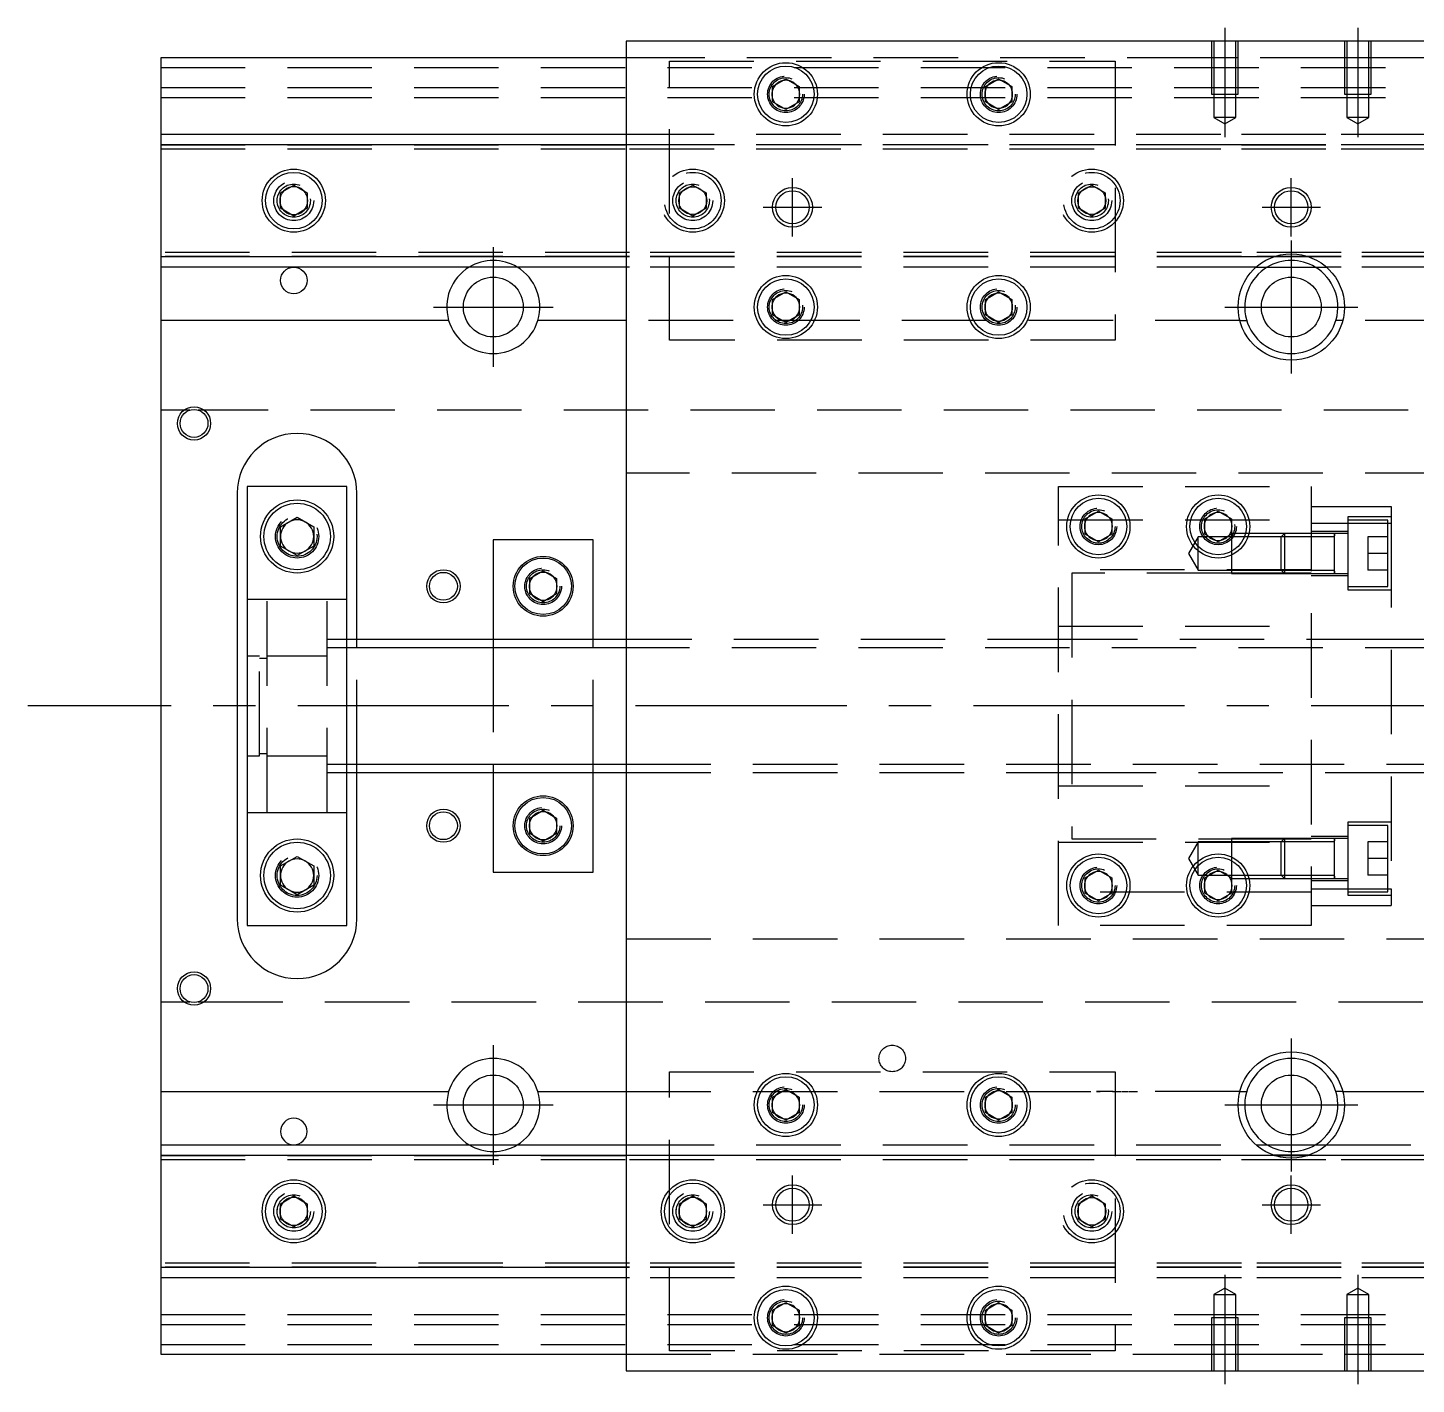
# Model space of a CAD drawing. Extents: x -20 to 572, y -271 to 102.
# Drawn here: x -20 to 188.8, y -102 to 102 of the extents above; entities that cross this region are included whole.
import ezdxf

# ---------------------------------------------------------------- set-up
doc = ezdxf.new("R2010")
doc.units = 0
doc.linetypes.add('CENTER', pattern=[50.8, 31.75, -6.35, 6.35, -6.35])
doc.linetypes.add('DASHED', pattern=[19.05, 12.7, -6.35])
doc.layers.get('0').update_dxf_attribs({"linetype": 'CONTINUOUS'})
doc.layers.add('CENTER', color=1, linetype='CENTER')

msp = doc.modelspace()

# ---------------------------------------------------------------- linework, layer by layer
at = {"color": 7, "linetype": 'CONTINUOUS'}
for p, q in [((270, 100), (70, 100)), ((70, 100), (70, -100)), ((0, 97.5), (0, 86)), ((70, 97.5), (0, 97.5)), ((92, 93.1547), (94, 94.309402)), ((94, 94.309402), (96, 93.1547)), ((124, 93.1547), (126, 94.309402)), ((126, 94.309402), (128, 93.1547)), ((92, 90.8453), (92, 93.1547)), ((96, 93.1547), (96, 90.8453)), ((124, 90.8453), (124, 93.1547)), ((128, 93.1547), (128, 90.8453)), ((94, 89.690598), (92, 90.8453)), ((96, 90.8453), (94, 89.690598)), ((126, 89.690598), (124, 90.8453)), ((128, 90.8453), (126, 89.690598)), ((0, 86), (0, 84.460392)), ((0, 86), (70, 86)), ((0, 84.460392), (0, 67.539608)), ((0, 84.460392), (70, 84.460392)), ((18, 77.1547), (20, 78.309402)), ((20, 78.309402), (22, 77.1547)), ((18, 74.8453), (18, 77.1547)), ((22, 77.1547), (22, 74.8453)), ((20, 73.690598), (18, 74.8453)), ((22, 74.8453), (20, 73.690598)), ((70, 67.539608), (0, 67.539608)), ((0, 67.539608), (0, 66)), ((172.674754, 67.539608), (167.325246, 67.539608)), ((70, 66), (0, 66)), ((0, 66), (0, 58)), ((164.708497, 66), (175.291503, 66)), ((92, 61.1547), (94, 62.309402)), ((92, 58.8453), (92, 61.1547)), ((94, 62.309402), (96, 61.1547)), ((96, 61.1547), (96, 58.8453)), ((124, 61.1547), (126, 62.309402)), ((124, 58.8453), (124, 61.1547)), ((126, 62.309402), (128, 61.1547)), ((128, 61.1547), (128, 58.8453)), ((94, 57.690598), (92, 58.8453)), ((96, 58.8453), (94, 57.690598)), ((126, 57.690598), (124, 58.8453)), ((128, 58.8453), (126, 57.690598)), ((43.291796, 58), (0, 58)), ((0, 58), (0, -58)), ((70, 58), (56.708204, 58)), ((162.254033, 58), (163.291796, 58)), ((177.745967, 58), (176.708204, 58)), ((11.5, 32), (11.5, -32)), ((28, 33), (13, 33)), ((13, 33), (13, -33)), ((28, -33), (28, 33)), ((29.5, 10), (29.5, 32)), ((139, 28.1547), (141, 29.309402)), ((141, 29.309402), (143, 28.1547)), ((157, 28.1547), (159, 29.309402)), ((159, 29.309402), (161, 28.1547)), ((18, 26.943376), (20.5, 28.386752)), ((20.5, 28.386752), (23, 26.943376)), ((139, 25.8453), (139, 28.1547)), ((143, 28.1547), (143, 25.8453)), ((157, 25.8453), (157, 28.1547)), ((161, 28.1547), (161, 25.8453)), ((18, 24.056624), (18, 26.943376)), ((23, 26.943376), (23, 24.056624)), ((141, 24.690598), (139, 25.8453)), ((143, 25.8453), (141, 24.690598)), ((159, 24.690598), (157, 25.8453)), ((161, 25.8453), (159, 24.690598)), ((176.5, 25.449674), (176.5, 25.949678)), ((20.5, 22.613248), (18, 24.056624)), ((23, 24.056624), (20.5, 22.613248)), ((50, 25), (50, 10)), ((65, 25), (50, 25)), ((65, 10), (65, 25)), ((55.5, 19.1547), (57.5, 20.309402)), ((55.5, 16.8453), (55.5, 19.1547)), ((57.5, 20.309402), (59.5, 19.1547)), ((59.5, 19.1547), (59.5, 16.8453)), ((176.5, 19.949668), (176.5, 20.449674)), ((57.5, 15.690598), (55.5, 16.8453)), ((59.5, 16.8453), (57.5, 15.690598)), ((70, 10), (28, 10)), ((28, -10), (70, -10)), ((29.5, -32), (29.5, -10)), ((50, -10), (50, -25)), ((65, -25), (65, -10)), ((55.5, -16.8453), (57.5, -15.690598)), ((57.5, -15.690598), (59.5, -16.8453)), ((55.5, -19.1547), (55.5, -16.8453)), ((59.5, -16.8453), (59.5, -19.1547)), ((57.5, -20.309402), (55.5, -19.1547)), ((59.5, -19.1547), (57.5, -20.309402)), ((18, -24.056624), (20.5, -22.613248)), ((20.5, -22.613248), (23, -24.056624)), ((18, -26.943376), (18, -24.056624)), ((23, -24.056624), (23, -26.943376)), ((50, -25), (65, -25)), ((139, -25.8453), (141, -24.690598)), ((141, -24.690598), (143, -25.8453)), ((157, -25.8453), (159, -24.690598)), ((159, -24.690598), (161, -25.8453)), ((20.5, -28.386752), (18, -26.943376)), ((23, -26.943376), (20.5, -28.386752)), ((139, -28.1547), (139, -25.8453)), ((143, -25.8453), (143, -28.1547)), ((157, -28.1547), (157, -25.8453)), ((161, -25.8453), (161, -28.1547)), ((176.5, -25.949678), (176.5, -25.94865)), ((141, -29.309402), (139, -28.1547)), ((143, -28.1547), (141, -29.309402)), ((159, -29.309402), (157, -28.1547)), ((161, -28.1547), (159, -29.309402)), ((13, -33), (28, -33)), ((0, -58), (0, -66)), ((0, -58), (43.291796, -58)), ((56.708204, -58), (70, -58)), ((92, -58.8453), (94, -57.690598)), ((94, -57.690598), (96, -58.8453)), ((124, -58.8453), (126, -57.690598)), ((126, -57.690598), (128, -58.8453)), ((162.254033, -58), (163.291796, -58)), ((177.745967, -58), (176.708204, -58)), ((92, -61.1547), (92, -58.8453)), ((96, -58.8453), (96, -61.1547)), ((124, -61.1547), (124, -58.8453)), ((128, -58.8453), (128, -61.1547)), ((94, -62.309402), (92, -61.1547)), ((96, -61.1547), (94, -62.309402)), ((126, -62.309402), (124, -61.1547)), ((128, -61.1547), (126, -62.309402)), ((0, -66), (0, -67.539608)), ((0, -66), (70, -66)), ((164.708497, -66), (175.291503, -66)), ((0, -67.539608), (70, -67.539608)), ((0, -67.539608), (0, -84.460392)), ((172.674754, -67.539608), (167.325246, -67.539608)), ((18, -74.8453), (20, -73.690598)), ((18, -77.1547), (18, -74.8453)), ((20, -73.690598), (22, -74.8453)), ((22, -74.8453), (22, -77.1547)), ((78, -74.8453), (80, -73.690598)), ((78, -77.1547), (78, -74.8453)), ((80, -73.690598), (82, -74.8453)), ((82, -74.8453), (82, -77.1547)), ((20, -78.309402), (18, -77.1547)), ((22, -77.1547), (20, -78.309402)), ((80, -78.309402), (78, -77.1547)), ((82, -77.1547), (80, -78.309402)), ((70, -84.460392), (0, -84.460392)), ((0, -84.460392), (0, -86)), ((70, -86), (0, -86)), ((0, -86), (0, -97.5)), ((92, -90.8453), (94, -89.690598)), ((94, -89.690598), (96, -90.8453)), ((124, -90.8453), (126, -89.690598)), ((126, -89.690598), (128, -90.8453)), ((92, -93.1547), (92, -90.8453)), ((96, -90.8453), (96, -93.1547)), ((124, -93.1547), (124, -90.8453)), ((128, -90.8453), (128, -93.1547)), ((94, -94.309402), (92, -93.1547)), ((96, -93.1547), (94, -94.309402)), ((126, -94.309402), (124, -93.1547)), ((128, -93.1547), (126, -94.309402)), ((0, -97.5), (70, -97.5)), ((70, -100), (270, -100))]:
    msp.add_line(p, q, dxfattribs=at)
at = {"color": 3, "linetype": 'DASHED'}
for p, q in [((158.000006, 100), (158.000006, 92)), ((158.35, 100), (158.35, 92)), ((161.65, 92), (161.65, 100)), ((161.999994, 92), (161.999994, 100)), ((178.000006, 100), (178.000006, 92)), ((178.35, 100), (178.35, 92)), ((181.65, 92), (181.65, 100)), ((181.999994, 92), (181.999994, 100)), ((158.000006, 97.5), (70, 97.5)), ((76.5, 55), (76.5, 97)), ((76.5, 97), (143.5, 97)), ((143.5, 97), (143.5, 55)), ((161.999994, 97.5), (158.000006, 97.5)), ((178.000006, 97.5), (161.999994, 97.5)), ((181.999994, 97.5), (178.000006, 97.5)), ((270, 97.5), (181.999994, 97.5)), ((0, 96), (340, 96)), ((0, 93), (340, 93)), ((158.000006, 92), (161.999994, 92)), ((158.35, 92), (158.35, 88.5)), ((161.65, 88.5), (161.65, 92)), ((178.000006, 92), (181.999994, 92)), ((178.35, 92), (178.35, 88.5)), ((181.65, 88.5), (181.65, 92)), ((0, 91.5), (340, 91.5)), ((161.65, 88.5), (158.35, 88.5)), ((158.35, 88.5), (160, 87.547372)), ((160, 87.547372), (161.65, 88.5)), ((181.65, 88.5), (178.35, 88.5)), ((178.35, 88.5), (180, 87.547372)), ((180, 87.547372), (181.65, 88.5)), ((70, 86), (70.5, 86)), ((70.5, 86), (162.5, 86)), ((162.5, 86), (177.5, 86)), ((177.5, 86), (269.5, 86)), ((0, 84.403994), (70.5, 84.403994)), ((0, 83.8), (70.5, 83.8)), ((70, 84.460392), (70.5, 84.460392)), ((70.5, 84.460392), (162.5, 84.460392)), ((162.5, 84.403994), (70.5, 84.403994)), ((70.5, 83.8), (162.5, 83.8)), ((162.5, 84.460392), (177.5, 84.460392)), ((162.5, 84.403994), (177.5, 84.403994)), ((162.5, 83.8), (177.5, 83.8)), ((177.5, 84.460392), (269.5, 84.460392)), ((269.5, 84.403994), (177.5, 84.403994)), ((177.5, 83.8), (269.5, 83.8)), ((78, 77.1547), (80, 78.309402)), ((80, 78.309402), (82, 77.1547)), ((138, 77.1547), (140, 78.309402)), ((140, 78.309402), (142, 77.1547)), ((22.483582, 76.286038), (22.5, 76)), ((78, 74.8453), (78, 77.1547)), ((82, 77.1547), (82, 74.8453)), ((82.483582, 76.286038), (82.5, 76)), ((138, 74.8453), (138, 77.1547)), ((142, 77.1547), (142, 74.8453)), ((142.483582, 76.286038), (142.5, 76)), ((80, 73.690598), (78, 74.8453)), ((82, 74.8453), (80, 73.690598)), ((140, 73.690598), (138, 74.8453)), ((142, 74.8453), (140, 73.690598)), ((70.5, 68.2), (0, 68.2)), ((70.5, 67.596006), (0, 67.596006)), ((70.5, 67.539608), (70, 67.539608)), ((162.5, 68.2), (70.5, 68.2)), ((162.5, 67.596006), (70.5, 67.596006)), ((162.5, 67.539608), (70.5, 67.539608)), ((177.5, 68.2), (162.5, 68.2)), ((177.5, 67.596006), (162.5, 67.596006)), ((167.325246, 67.539608), (162.5, 67.539608)), ((177.5, 67.539608), (172.674754, 67.539608)), ((269.5, 68.2), (177.5, 68.2)), ((269.5, 67.596006), (177.5, 67.596006)), ((269.5, 67.539608), (177.5, 67.539608)), ((70.5, 66), (70, 66)), ((162.5, 66), (70.5, 66)), ((164.708497, 66), (162.5, 66)), ((177.5, 66), (175.291503, 66)), ((269.5, 66), (177.5, 66)), ((96.483582, 60.286038), (96.5, 60)), ((128.483582, 60.286038), (128.5, 60)), ((162.254033, 58), (70, 58)), ((125.464102, 58), (125.359688, 58)), ((126.640312, 58), (126.535898, 58)), ((270, 58), (177.745967, 58)), ((143.5, 55), (76.5, 55)), ((4.359688, 44.5), (0, 44.5)), ((340, 44.5), (5.640312, 44.5)), ((270, 35), (70, 35)), ((135, 33), (173, 33)), ((135, -33), (135, 33)), ((173, 33), (173, -33)), ((173, 30), (185, 30)), ((185, 30), (185, 27.495454)), ((135, 28), (173, 28)), ((138.5, 27), (138.518502, 27.303588)), ((161.483582, 27.286038), (161.5, 27)), ((173, 27.495454), (185, 27.495454)), ((178.5, 28.449674), (178.5, 17.449674)), ((185, 28.449674), (178.5, 28.449674)), ((184.5, 27.949674), (178.5, 27.949674)), ((184.5, 17.949674), (184.5, 27.949674)), ((185, 27.495454), (185, -27.495454)), ((23.477798, 25.864306), (23.5, 25.5)), ((156, 25.449674), (154.556624, 22.949674)), ((156, 20.449674), (156, 25.449674)), ((157.583494, 25.449674), (156, 25.449674)), ((157.59475, 25.439464), (157.583494, 25.449674)), ((160.416436, 25.449674), (157.583494, 25.449674)), ((160.416506, 25.449674), (160.32061, 25.367214)), ((161, 25.449674), (160.416436, 25.449674)), ((161.268656, 25.949668), (161, 25.949668)), ((161, 25.8453), (161, 25.5)), ((161, 25.5), (161, 25.112542)), ((168.49998, 25.449674), (161, 25.449674)), ((161, 25.112542), (161, 23.25)), ((161.541516, 25.949668), (161.268656, 25.949668)), ((163.118168, 25.949668), (161.541516, 25.949668)), ((163.632418, 25.949668), (163.118168, 25.949668)), ((168.99998, 25.949668), (163.632418, 25.949668)), ((169, 25.949674), (168.5, 25.449674)), ((168.5, 20.449674), (168.5, 25.449674)), ((173, 25.449674), (168.5, 25.449674)), ((173, 25.949668), (168.999994, 25.949668)), ((169, 25.949674), (169, 19.949674)), ((173, 25.949674), (169, 25.949674)), ((178.5, 26.249674), (173, 26.249674)), ((176.505, 25.949674), (173.00002, 25.949674)), ((176.5, 25.449674), (173.00002, 25.449674)), ((178.5, 25.949674), (176.495, 25.949674)), ((176.5, 25.599876), (176.5, 25.949674)), ((176.5, 25.949674), (176.5, 25.599876)), ((176.5, 20.29947), (176.5, 25.599876)), ((181.5, 25.449674), (181.5, 22.949674)), ((184.5, 25.449674), (181.5, 25.449674)), ((161, 23.25), (161, 22.691578)), ((154.556624, 22.949674), (156, 20.449674)), ((161, 22.691578), (161, 19.949678)), ((181.5, 22.949674), (181.5, 20.449674)), ((184.5, 22.949674), (181.5, 22.949674)), ((173, 20.5), (135, 20.5)), ((137, 20), (137, -20)), ((161, 20), (137, 20)), ((156, 20.449674), (161, 20.449674)), ((161, 20.449674), (168.49998, 20.449674)), ((168.949674, 20), (161, 20)), ((161, 19.949678), (168.99998, 19.949678)), ((168.5, 20.449674), (173, 20.449674)), ((168.5, 20.449674), (169, 19.949674)), ((173, 20), (168.949674, 20)), ((168.999994, 19.949678), (173, 19.949678)), ((169, 19.949674), (173, 19.949674)), ((173, 19.649674), (178.5, 19.649674)), ((173.00002, 20.449674), (176.5, 20.449674)), ((173.00002, 19.949674), (176.505, 19.949674)), ((176.495, 19.949674), (178.5, 19.949674)), ((176.5, 19.949674), (176.5, 20.29947)), ((176.5, 20.29947), (176.5, 19.949674)), ((184.5, 20.449674), (181.5, 20.449674)), ((55, 18), (55.012884, 18.253488)), ((178.5, 17.949674), (184.5, 17.949674)), ((178.5, 17.449674), (185, 17.449674)), ((16, 16), (13, 16)), ((16, -16), (16, 16)), ((25, 16), (16, 16)), ((25, -16), (25, 16)), ((28, 16), (25, 16)), ((135, 12), (173, 12)), ((28, 10), (25, 10)), ((28, 8.75), (25, 8.75)), ((29.5, 8.75), (29.5, 10)), ((29.5, -8.75), (29.5, 8.75)), ((50, 10), (50, 8.75)), ((50, 8.75), (50, -8.75)), ((65, 8.75), (65, 10)), ((65, -8.75), (65, 8.75)), ((137, 10), (70, 10)), ((270, 8.75), (70, 8.75)), ((185, 10), (137, 10)), ((270, 10), (185, 10)), ((14.85, 7.5), (13, 7.5)), ((14.85, -7.5), (14.85, 7.5)), ((16, 7.15), (14.85, 7.15)), ((25, 7.5), (16, 7.5)), ((13, -7.5), (14.85, -7.5)), ((14.85, -7.15), (16, -7.15)), ((16, -7.5), (25, -7.5)), ((25, -8.75), (28, -8.75)), ((25, -10), (28, -10)), ((29.5, -10), (29.5, -8.75)), ((50, -8.75), (50, -10)), ((65, -10), (65, -8.75)), ((70, -8.75), (270, -8.75)), ((70, -10), (137, -10)), ((137, -10), (185, -10)), ((185, -10), (270, -10)), ((135, -12), (173, -12)), ((13, -16), (16, -16)), ((16, -16), (25, -16)), ((25, -16), (28, -16)), ((55, -18), (55.012884, -17.746512)), ((178.5, -17.449674), (178.5, -28.449674)), ((185, -17.449674), (178.5, -17.449674)), ((184.5, -17.949674), (178.5, -17.949674)), ((184.5, -27.949674), (184.5, -17.949674)), ((135, -20.5), (173, -20.5)), ((137, -20), (161, -20)), ((156, -20.449674), (154.556624, -22.949674)), ((156, -25.449674), (156, -20.449674)), ((161, -20.449674), (156, -20.449674)), ((161, -19.949678), (161, -22.691578)), ((168.99998, -19.949678), (161, -19.949678)), ((161, -20), (168.949674, -20)), ((168.49998, -20.449674), (161, -20.449674)), ((169, -19.949674), (168.5, -20.449674)), ((168.5, -25.449674), (168.5, -20.449674)), ((173, -20.449674), (168.5, -20.449674)), ((168.949674, -20), (173, -20)), ((173, -19.949678), (168.999994, -19.949678)), ((169, -19.949674), (169, -25.949674)), ((173, -19.949674), (169, -19.949674)), ((178.5, -19.649674), (173, -19.649674)), ((176.505, -19.949674), (173.00002, -19.949674)), ((176.5, -20.449674), (173.00002, -20.449674)), ((178.5, -19.949674), (176.495, -19.949674)), ((176.5, -20.29947), (176.5, -19.949674)), ((176.5, -19.949674), (176.5, -20.29947)), ((176.5, -25.599876), (176.5, -20.29947)), ((181.5, -20.449674), (181.5, -22.949674)), ((184.5, -20.449674), (181.5, -20.449674)), ((154.556624, -22.949674), (156, -25.449674)), ((161, -22.691578), (161, -23.25)), ((184.5, -22.949674), (181.5, -22.949674)), ((181.5, -22.949674), (181.5, -25.449674)), ((161, -23.25), (161, -25.112542)), ((17.5, -25.5), (17.520026, -25.153944)), ((138.5, -27), (138.518502, -26.696412)), ((156, -25.449674), (157.583654, -25.449674)), ((156.5, -27), (156.518502, -26.696412)), ((157.583654, -25.449674), (160.416258, -25.449674)), ((160.416258, -25.449674), (161, -25.449674)), ((161, -25.112542), (161, -25.5)), ((161, -25.449674), (168.49998, -25.449674)), ((161, -25.5), (161, -25.8453)), ((161, -25.949668), (161.268656, -25.949668)), ((161.268656, -25.949668), (161.541516, -25.949668)), ((161.541516, -25.949668), (163.118168, -25.949668)), ((163.118168, -25.949668), (163.632418, -25.949668)), ((163.632418, -25.949668), (168.99998, -25.949668)), ((168.5, -25.449674), (173, -25.449674)), ((168.5, -25.449674), (169, -25.949674)), ((168.999994, -25.949668), (173, -25.949668)), ((169, -25.949674), (173, -25.949674)), ((173, -26.249674), (178.5, -26.249674)), ((173.00002, -25.449674), (176.5, -25.449674)), ((173.00002, -25.949674), (176.505, -25.949674)), ((176.495, -25.949674), (178.5, -25.949674)), ((176.5, -25.949674), (176.5, -25.599876)), ((176.5, -25.599876), (176.5, -25.949674)), ((184.5, -25.449674), (181.5, -25.449674)), ((173, -28), (135, -28)), ((173, -27.495454), (185, -27.495454)), ((178.5, -27.949674), (184.5, -27.949674)), ((178.5, -28.449674), (185, -28.449674)), ((185, -27.495454), (185, -30)), ((173, -30), (185, -30)), ((173, -33), (135, -33)), ((70, -35), (270, -35)), ((0, -44.5), (4.359688, -44.5)), ((5.640312, -44.5), (340, -44.5)), ((76.5, -97), (76.5, -55)), ((76.5, -55), (143.5, -55)), ((143.5, -55), (143.5, -97)), ((70, -58), (143.112542, -58)), ((125.359688, -58), (125.464102, -58)), ((126.535898, -58), (126.640312, -58)), ((162.254033, -58), (140.691578, -58)), ((140.691578, -58), (141.25, -58)), ((143.112542, -58), (143.5, -58)), ((143.5, -58), (144.359688, -58)), ((144.464102, -58), (145.535898, -58)), ((145.640312, -58), (146.5, -58)), ((146.5, -58), (146.887458, -58)), ((177.745967, -58), (270, -58)), ((91.5, -60), (91.512884, -59.746512)), ((70, -66), (70.5, -66)), ((70.5, -66), (164.708497, -66)), ((175.291503, -66), (269.5, -66)), ((0, -67.596006), (70.5, -67.596006)), ((0, -68.2), (70.5, -68.2)), ((70, -67.539608), (70.5, -67.539608)), ((70.5, -67.539608), (167.325246, -67.539608)), ((167.489882, -67.596006), (70.5, -67.596006)), ((70.5, -68.2), (162.5, -68.2)), ((162.5, -68.2), (177.5, -68.2)), ((167.489882, -67.596006), (172.510118, -67.596006)), ((269.5, -67.596006), (172.510118, -67.596006)), ((172.674754, -67.539608), (269.5, -67.539608)), ((177.5, -68.2), (269.5, -68.2)), ((138, -74.8453), (140, -73.690598)), ((138, -77.1547), (138, -74.8453)), ((140, -73.690598), (142, -74.8453)), ((142, -74.8453), (142, -77.1547)), ((17.5, -76), (17.534018, -75.588984)), ((77.5, -76), (77.534018, -75.588984)), ((140, -78.309402), (138, -77.1547)), ((142, -77.1547), (140, -78.309402)), ((142.483582, -75.713962), (142.5, -76)), ((70.5, -83.8), (0, -83.8)), ((70.5, -84.403994), (0, -84.403994)), ((70.5, -84.460392), (70, -84.460392)), ((162.5, -83.8), (70.5, -83.8)), ((162.5, -84.403994), (70.5, -84.403994)), ((162.5, -84.460392), (70.5, -84.460392)), ((177.5, -83.8), (162.5, -83.8)), ((177.5, -84.403994), (162.5, -84.403994)), ((177.5, -84.460392), (162.5, -84.460392)), ((269.5, -83.8), (177.5, -83.8)), ((269.5, -84.403994), (177.5, -84.403994)), ((269.5, -84.460392), (177.5, -84.460392)), ((70.5, -86), (70, -86)), ((162.5, -86), (70.5, -86)), ((160, -87.547372), (158.35, -88.5)), ((161.65, -88.5), (160, -87.547372)), ((177.5, -86), (162.5, -86)), ((269.5, -86), (177.5, -86)), ((180, -87.547372), (178.35, -88.5)), ((181.65, -88.5), (180, -87.547372)), ((158.35, -88.5), (161.65, -88.5)), ((158.35, -88.5), (158.35, -92)), ((161.65, -92), (161.65, -88.5)), ((178.35, -88.5), (181.65, -88.5)), ((178.35, -88.5), (178.35, -92)), ((181.65, -92), (181.65, -88.5)), ((0, -91.5), (340, -91.5)), ((0, -93), (340, -93)), ((161.999994, -92), (158.000006, -92)), ((158.000006, -92), (158.000006, -100)), ((158.35, -92), (158.35, -100)), ((161.65, -100), (161.65, -92)), ((161.999994, -100), (161.999994, -92)), ((181.999994, -92), (178.000006, -92)), ((178.000006, -92), (178.000006, -100)), ((178.35, -92), (178.35, -100)), ((181.65, -100), (181.65, -92)), ((181.999994, -100), (181.999994, -92)), ((0, -96), (340, -96)), ((70, -97.5), (158.000006, -97.5)), ((143.5, -97), (76.5, -97)), ((158.000006, -97.5), (161.999994, -97.5)), ((161.999994, -97.5), (178.000006, -97.5)), ((178.000006, -97.5), (181.999994, -97.5)), ((181.999994, -97.5), (270, -97.5))]:
    msp.add_line(p, q, dxfattribs=at)
at = {"color": 3, "linetype": 'CONTINUOUS'}
for p, q in [((70, 8.75), (28, 8.75)), ((28, -8.75), (70, -8.75))]:
    msp.add_line(p, q, dxfattribs=at)
at = {"color": 7, "linetype": 'CONTINUOUS'}
for centre, radius in [((94, 92), 4.75), ((94, 92), 4.25), ((126, 92), 4.75), ((126, 92), 4.25), ((20, 76), 4.75), ((20, 76), 4.25), ((80, 76), 2.1), ((95, 75), 2.5), ((140, 76), 2.1), ((170, 75), 3), ((170, 75), 2.5), ((170, 60), 8), ((20, 64), 2), ((94, 60), 4.75), ((126, 60), 4.75), ((50, 60), 4.5), ((94, 60), 4.25), ((126, 60), 4.25), ((170, 60), 4.5), ((5, 42.5), 2.1), ((141, 27), 4.75), ((159, 27), 4.75), ((20.5, 25.5), 5.5), ((20.5, 25.5), 5), ((141, 27), 4.25), ((159, 27), 4.25), ((57.5, 18), 4.5), ((57.5, 18), 4.25), ((42.5, 18), 2.1), ((57.5, -18), 4.5), ((57.5, -18), 4.25), ((42.5, -18), 2.1), ((20.5, -25.5), 5.5), ((20.5, -25.5), 5), ((141, -27), 4.75), ((141, -27), 4.25), ((159, -27), 4.75), ((159, -27), 4.25), ((5, -42.5), 2.1), ((170, -60), 8), ((50, -60), 4.5), ((94, -60), 4.75), ((94, -60), 4.25), ((126, -60), 4.75), ((126, -60), 4.25), ((170, -60), 4.5), ((20, -76), 4.75), ((20, -76), 4.25), ((80, -76), 4.75), ((80, -76), 4.25), ((95, -75), 2.5), ((170, -75), 3), ((170, -75), 2.5), ((140, -76), 2.1), ((94, -92), 4.75), ((126, -92), 4.75), ((94, -92), 4.25), ((126, -92), 4.25)]:
    msp.add_circle(centre, radius, dxfattribs=at)
at = {"color": 3, "linetype": 'DASHED'}
for centre, radius in [((94, 92), 2.75), ((94, 92), 2.5), ((126, 92), 2.75), ((126, 92), 2.5), ((80, 76), 4.75), ((80, 76), 4.25), ((140, 76), 4.75), ((140, 76), 4.25), ((20, 76), 3), ((20, 76), 2.5), ((80, 76), 3), ((80, 76), 2.5), ((140, 76), 3), ((140, 76), 2.5), ((94, 60), 2.75), ((126, 60), 2.75), ((94, 60), 2.5), ((126, 60), 2.5), ((141, 27), 2.75), ((141, 27), 2.5), ((159, 27), 2.75), ((159, 27), 2.5), ((20.5, 25.5), 3.25), ((20.5, 25.5), 3), ((57.5, 18), 2.75), ((57.5, 18), 2.5), ((57.5, -18), 2.75), ((57.5, -18), 2.5), ((20.5, -25.5), 3.25), ((20.5, -25.5), 3), ((141, -27), 2.75), ((141, -27), 2.5), ((159, -27), 2.75), ((159, -27), 2.5), ((110, -53), 2), ((94, -60), 2.75), ((94, -60), 2.5), ((126, -60), 2.75), ((126, -60), 2.5), ((20, -76), 3), ((80, -76), 3), ((140, -76), 4.75), ((140, -76), 4.25), ((140, -76), 3), ((20, -76), 2.5), ((80, -76), 2.5), ((140, -76), 2.5), ((94, -92), 2.75), ((94, -92), 2.5), ((126, -92), 2.75), ((126, -92), 2.5)]:
    msp.add_circle(centre, radius, dxfattribs=at)
at = {"color": 3, "linetype": 'CONTINUOUS'}
for centre, radius in [((95, 75), 3), ((5, 42.5), 2.5), ((42.5, 18), 2.5), ((42.5, -18), 2.5), ((5, -42.5), 2.5), ((95, -75), 3)]:
    msp.add_circle(centre, radius, dxfattribs=at)
at = {"color": 7, "linetype": 'CONTINUOUS'}
for centre, radius, start, end in [((94, 92), 2.1, 102.24721, 137.75279), ((94, 92), 2.1, 77.75279, 102.24721), ((94, 92), 2.1, 42.24721, 77.75279), ((126, 92), 2.1, 102.24721, 137.75279), ((126, 92), 2.1, 77.75279, 102.24721), ((126, 92), 2.1, 42.24721, 77.75279), ((94, 92), 2.1, 162.24721, 180), ((94, 92), 2.1, 180, 197.75279), ((94, 92), 2.1, 137.75279, 162.24721), ((94, 92), 2.1, 17.75279, 42.24721), ((94, 92), 2.1, 342.24721, 17.75279), ((126, 92), 2.1, 162.24721, 180), ((126, 92), 2.1, 180, 197.75279), ((126, 92), 2.1, 137.75279, 162.24721), ((126, 92), 2.1, 17.75279, 42.24721), ((126, 92), 2.1, 342.24721, 17.75279), ((94, 92), 2.1, 197.75279, 222.24721), ((94, 92), 2.1, 222.24721, 257.75279), ((94, 92), 2.1, 257.75279, 282.24721), ((94, 92), 2.1, 282.24721, 317.75279), ((94, 92), 2.1, 317.75279, 342.24721), ((126, 92), 2.1, 197.75279, 222.24721), ((126, 92), 2.1, 222.24721, 257.75279), ((126, 92), 2.1, 257.75279, 282.24721), ((126, 92), 2.1, 282.24721, 317.75279), ((126, 92), 2.1, 317.75279, 342.24721), ((20, 76), 2.1, 137.75279, 162.24721), ((20, 76), 2.1, 102.24721, 137.75279), ((20, 76), 2.1, 77.75279, 102.24721), ((20, 76), 2.1, 42.24721, 77.75279), ((20, 76), 2.1, 17.75279, 42.24721), ((20, 76), 2.1, 162.24721, 180), ((20, 76), 2.1, 180, 197.75279), ((20, 76), 2.1, 197.75279, 222.24721), ((20, 76), 2.1, 317.75279, 342.24721), ((20, 76), 2.1, 342.24721, 17.75279), ((20, 76), 2.1, 222.24721, 257.75279), ((20, 76), 2.1, 257.75279, 282.24721), ((20, 76), 2.1, 282.24721, 317.75279), ((50, 60), 7, 121.002719, 196.60155), ((50, 60), 7, 343.39845, 58.997281), ((170, 60), 7, 121.00271913, 58.99728087), ((94, 60), 2.1, 162.24721, 180), ((94, 60), 2.1, 137.75279, 162.24721), ((94, 60), 2.1, 102.24721, 137.75279), ((94, 60), 2.1, 77.75279, 102.24721), ((94, 60), 2.1, 42.24721, 77.75279), ((94, 60), 2.1, 17.75279, 42.24721), ((94, 60), 2.1, 342.24721, 17.75279), ((126, 60), 2.1, 162.24721, 180), ((126, 60), 2.1, 137.75279, 162.24721), ((126, 60), 2.1, 102.24721, 137.75279), ((126, 60), 2.1, 77.75279, 102.24721), ((126, 60), 2.1, 42.24721, 77.75279), ((126, 60), 2.1, 17.75279, 42.24721), ((126, 60), 2.1, 342.24721, 17.75279), ((94, 60), 2.1, 180, 197.75279), ((94, 60), 2.1, 197.75279, 222.24721), ((94, 60), 2.1, 222.24721, 257.75279), ((94, 60), 2.1, 282.24721, 317.75279), ((94, 60), 2.1, 317.75279, 342.24721), ((126, 60), 2.1, 180, 197.75279), ((126, 60), 2.1, 197.75279, 222.24721), ((126, 60), 2.1, 222.24721, 257.75279), ((126, 60), 2.1, 282.24721, 317.75279), ((126, 60), 2.1, 317.75279, 342.24721), ((50, 60), 7, 196.60155, 343.39845), ((94, 60), 2.1, 257.75279, 282.24721), ((126, 60), 2.1, 257.75279, 282.24721), ((20.5, 32), 9, 90, 180), ((20.5, 32), 9, 0, 90), ((20.5, 25.5), 2.5, 120, 180), ((20.5, 25.5), 2.5, 60, 120), ((20.5, 25.5), 2.5, 0, 60), ((141, 27), 2.1, 162.24721, 180), ((141, 27), 2.1, 137.75279, 162.24721), ((141, 27), 2.1, 102.24721, 137.75279), ((141, 27), 2.1, 77.75279, 102.24721), ((141, 27), 2.1, 42.24721, 77.75279), ((141, 27), 2.1, 17.75279, 42.24721), ((141, 27), 2.1, 342.24721, 17.75279), ((159, 27), 2.1, 162.24721, 180), ((159, 27), 2.1, 137.75279, 162.24721), ((159, 27), 2.1, 102.24721, 137.75279), ((159, 27), 2.1, 77.75279, 102.24721), ((159, 27), 2.1, 42.24721, 77.75279), ((159, 27), 2.1, 17.75279, 42.24721), ((159, 27), 2.1, 342.24721, 17.75279), ((20.5, 25.5), 2.5, 180, 240), ((20.5, 25.5), 2.5, 300, 0), ((141, 27), 2.1, 180, 197.75279), ((141, 27), 2.1, 197.75279, 222.24721), ((141, 27), 2.1, 222.24721, 257.75279), ((141, 27), 2.1, 282.24721, 317.75279), ((141, 27), 2.1, 317.75279, 342.24721), ((159, 27), 2.1, 180, 197.75279), ((159, 27), 2.1, 197.75279, 222.24721), ((159, 27), 2.1, 222.24721, 257.75279), ((159, 27), 2.1, 282.24721, 317.75279), ((159, 27), 2.1, 317.75279, 342.24721), ((20.5, 25.5), 2.5, 240, 300), ((141, 27), 2.1, 257.75279, 282.24721), ((159, 27), 2.1, 257.75279, 282.24721), ((57.5, 18), 2.1, 137.75279, 162.24721), ((57.5, 18), 2.1, 102.24721, 137.75279), ((57.5, 18), 2.1, 77.75279, 102.24721), ((57.5, 18), 2.1, 42.24721, 77.75279), ((57.5, 18), 2.1, 17.75279, 42.24721), ((57.5, 18), 2.1, 162.24721, 180), ((57.5, 18), 2.1, 180, 197.75279), ((57.5, 18), 2.1, 197.75279, 222.24721), ((57.5, 18), 2.1, 317.75279, 342.24721), ((57.5, 18), 2.1, 342.24721, 17.75279), ((57.5, 18), 2.1, 222.24721, 257.75279), ((57.5, 18), 2.1, 257.75279, 282.24721), ((57.5, 18), 2.1, 282.24721, 317.75279), ((57.5, -18), 2.1, 137.75279, 162.24721), ((57.5, -18), 2.1, 102.24721, 137.75279), ((57.5, -18), 2.1, 77.75279, 102.24721), ((57.5, -18), 2.1, 42.24721, 77.75279), ((57.5, -18), 2.1, 17.75279, 42.24721), ((57.5, -18), 2.1, 162.24721, 180), ((57.5, -18), 2.1, 180, 197.75279), ((57.5, -18), 2.1, 197.75279, 222.24721), ((57.5, -18), 2.1, 317.75279, 342.24721), ((57.5, -18), 2.1, 342.24721, 17.75279), ((57.5, -18), 2.1, 222.24721, 257.75279), ((57.5, -18), 2.1, 257.75279, 282.24721), ((57.5, -18), 2.1, 282.24721, 317.75279), ((20.5, -25.5), 2.5, 120, 180), ((20.5, -25.5), 2.5, 60, 120), ((20.5, -25.5), 2.5, 0, 60), ((141, -27), 2.1, 102.24721, 137.75279), ((141, -27), 2.1, 77.75279, 102.24721), ((141, -27), 2.1, 42.24721, 77.75279), ((159, -27), 2.1, 102.24721, 137.75279), ((159, -27), 2.1, 77.75279, 102.24721), ((159, -27), 2.1, 42.24721, 77.75279), ((20.5, -25.5), 2.5, 180, 240), ((20.5, -25.5), 2.5, 300, 0), ((141, -27), 2.1, 162.24721, 180), ((141, -27), 2.1, 180, 197.75279), ((141, -27), 2.1, 137.75279, 162.24721), ((141, -27), 2.1, 17.75279, 42.24721), ((141, -27), 2.1, 342.24721, 17.75279), ((159, -27), 2.1, 162.24721, 180), ((159, -27), 2.1, 180, 197.75279), ((159, -27), 2.1, 137.75279, 162.24721), ((159, -27), 2.1, 17.75279, 42.24721), ((159, -27), 2.1, 342.24721, 17.75279), ((20.5, -25.5), 2.5, 240, 300), ((141, -27), 2.1, 197.75279, 222.24721), ((141, -27), 2.1, 222.24721, 257.75279), ((141, -27), 2.1, 257.75279, 282.24721), ((141, -27), 2.1, 282.24721, 317.75279), ((141, -27), 2.1, 317.75279, 342.24721), ((159, -27), 2.1, 197.75279, 222.24721), ((159, -27), 2.1, 222.24721, 257.75279), ((159, -27), 2.1, 257.75279, 282.24721), ((159, -27), 2.1, 282.24721, 317.75279), ((159, -27), 2.1, 317.75279, 342.24721), ((20.5, -32), 9, 180, 270), ((20.5, -32), 9, 270, 0), ((50, -60), 7, 16.60155, 163.39845), ((170, -60), 7, 301.00271913, 238.99728087), ((50, -60), 7, 163.39845, 238.997281), ((50, -60), 7, 301.002719, 16.60155), ((94, -60), 2.1, 102.24721, 137.75279), ((94, -60), 2.1, 77.75279, 102.24721), ((94, -60), 2.1, 42.24721, 77.75279), ((126, -60), 2.1, 102.24721, 137.75279), ((126, -60), 2.1, 77.75279, 102.24721), ((126, -60), 2.1, 42.24721, 77.75279), ((94, -60), 2.1, 162.24721, 180), ((94, -60), 2.1, 180, 197.75279), ((94, -60), 2.1, 137.75279, 162.24721), ((94, -60), 2.1, 17.75279, 42.24721), ((94, -60), 2.1, 342.24721, 17.75279), ((126, -60), 2.1, 162.24721, 180), ((126, -60), 2.1, 180, 197.75279), ((126, -60), 2.1, 137.75279, 162.24721), ((126, -60), 2.1, 17.75279, 42.24721), ((126, -60), 2.1, 342.24721, 17.75279), ((20, -64), 2, 90, 270), ((20, -64), 2, 270, 90), ((94, -60), 2.1, 197.75279, 222.24721), ((94, -60), 2.1, 222.24721, 257.75279), ((94, -60), 2.1, 257.75279, 282.24721), ((94, -60), 2.1, 282.24721, 317.75279), ((94, -60), 2.1, 317.75279, 342.24721), ((126, -60), 2.1, 197.75279, 222.24721), ((126, -60), 2.1, 222.24721, 257.75279), ((126, -60), 2.1, 257.75279, 282.24721), ((126, -60), 2.1, 282.24721, 317.75279), ((126, -60), 2.1, 317.75279, 342.24721), ((20, -76), 2.1, 137.75279, 162.24721), ((20, -76), 2.1, 102.24721, 137.75279), ((20, -76), 2.1, 77.75279, 102.24721), ((20, -76), 2.1, 42.24721, 77.75279), ((20, -76), 2.1, 17.75279, 42.24721), ((80, -76), 2.1, 137.75279, 162.24721), ((80, -76), 2.1, 102.24721, 137.75279), ((80, -76), 2.1, 77.75279, 102.24721), ((80, -76), 2.1, 42.24721, 77.75279), ((80, -76), 2.1, 17.75279, 42.24721), ((20, -76), 2.1, 162.24721, 180), ((20, -76), 2.1, 180, 197.75279), ((20, -76), 2.1, 197.75279, 222.24721), ((20, -76), 2.1, 317.75279, 342.24721), ((20, -76), 2.1, 342.24721, 17.75279), ((80, -76), 2.1, 162.24721, 180), ((80, -76), 2.1, 180, 197.75279), ((80, -76), 2.1, 197.75279, 222.24721), ((80, -76), 2.1, 317.75279, 342.24721), ((80, -76), 2.1, 342.24721, 17.75279), ((20, -76), 2.1, 222.24721, 257.75279), ((20, -76), 2.1, 257.75279, 282.24721), ((20, -76), 2.1, 282.24721, 317.75279), ((80, -76), 2.1, 222.24721, 257.75279), ((80, -76), 2.1, 257.75279, 282.24721), ((80, -76), 2.1, 282.24721, 317.75279), ((94, -92), 2.1, 162.24721, 180), ((94, -92), 2.1, 137.75279, 162.24721), ((94, -92), 2.1, 102.24721, 137.75279), ((94, -92), 2.1, 77.75279, 102.24721), ((94, -92), 2.1, 42.24721, 77.75279), ((94, -92), 2.1, 17.75279, 42.24721), ((94, -92), 2.1, 342.24721, 17.75279), ((126, -92), 2.1, 162.24721, 180), ((126, -92), 2.1, 137.75279, 162.24721), ((126, -92), 2.1, 102.24721, 137.75279), ((126, -92), 2.1, 77.75279, 102.24721), ((126, -92), 2.1, 42.24721, 77.75279), ((126, -92), 2.1, 17.75279, 42.24721), ((126, -92), 2.1, 342.24721, 17.75279), ((94, -92), 2.1, 180, 197.75279), ((94, -92), 2.1, 197.75279, 222.24721), ((94, -92), 2.1, 222.24721, 257.75279), ((94, -92), 2.1, 282.24721, 317.75279), ((94, -92), 2.1, 317.75279, 342.24721), ((126, -92), 2.1, 180, 197.75279), ((126, -92), 2.1, 197.75279, 222.24721), ((126, -92), 2.1, 222.24721, 257.75279), ((126, -92), 2.1, 282.24721, 317.75279), ((126, -92), 2.1, 317.75279, 342.24721), ((94, -92), 2.1, 257.75279, 282.24721), ((126, -92), 2.1, 257.75279, 282.24721)]:
    msp.add_arc(centre, radius, start, end, dxfattribs=at)
at = {"color": 3, "linetype": 'DASHED'}
for centre, radius, start, end in [((50, 60), 7, 58.997281, 121.002719), ((170, 60), 7, 58.99728087, 121.00271913), ((91, -60), 4.5, 21.057559, 23.073918), ((50, -60), 7, 238.997281, 301.002719), ((170, -60), 7, 238.99728087, 301.00271913)]:
    msp.add_arc(centre, radius, start, end, dxfattribs=at)
at = {"layer": 'CENTER', "color": 1, "linetype": 'CENTER'}
for p, q in [((160, 102), (160, 85.547372)), ((180, 102), (180, 85.547372)), ((95, 70.6), (95, 79.4)), ((170, 70.6), (170, 79.4)), ((90.6, 75), (99.4, 75)), ((165.6, 75), (174.4, 75)), ((50, 69), (50, 51)), ((170, 70), (170, 50)), ((41, 60), (59, 60)), ((160, 60), (180, 60)), ((407.945, 0), (-20, 0)), ((170, -50), (170, -70)), ((50, -51), (50, -69)), ((41, -60), (59, -60)), ((160, -60), (180, -60)), ((95, -79.4), (95, -70.6)), ((170, -79.4), (170, -70.6)), ((90.6, -75), (99.4, -75)), ((165.6, -75), (174.4, -75)), ((160, -85.547372), (160, -102)), ((180, -85.547372), (180, -102))]:
    msp.add_line(p, q, dxfattribs=at)

doc.saveas('drawing.dxf')
